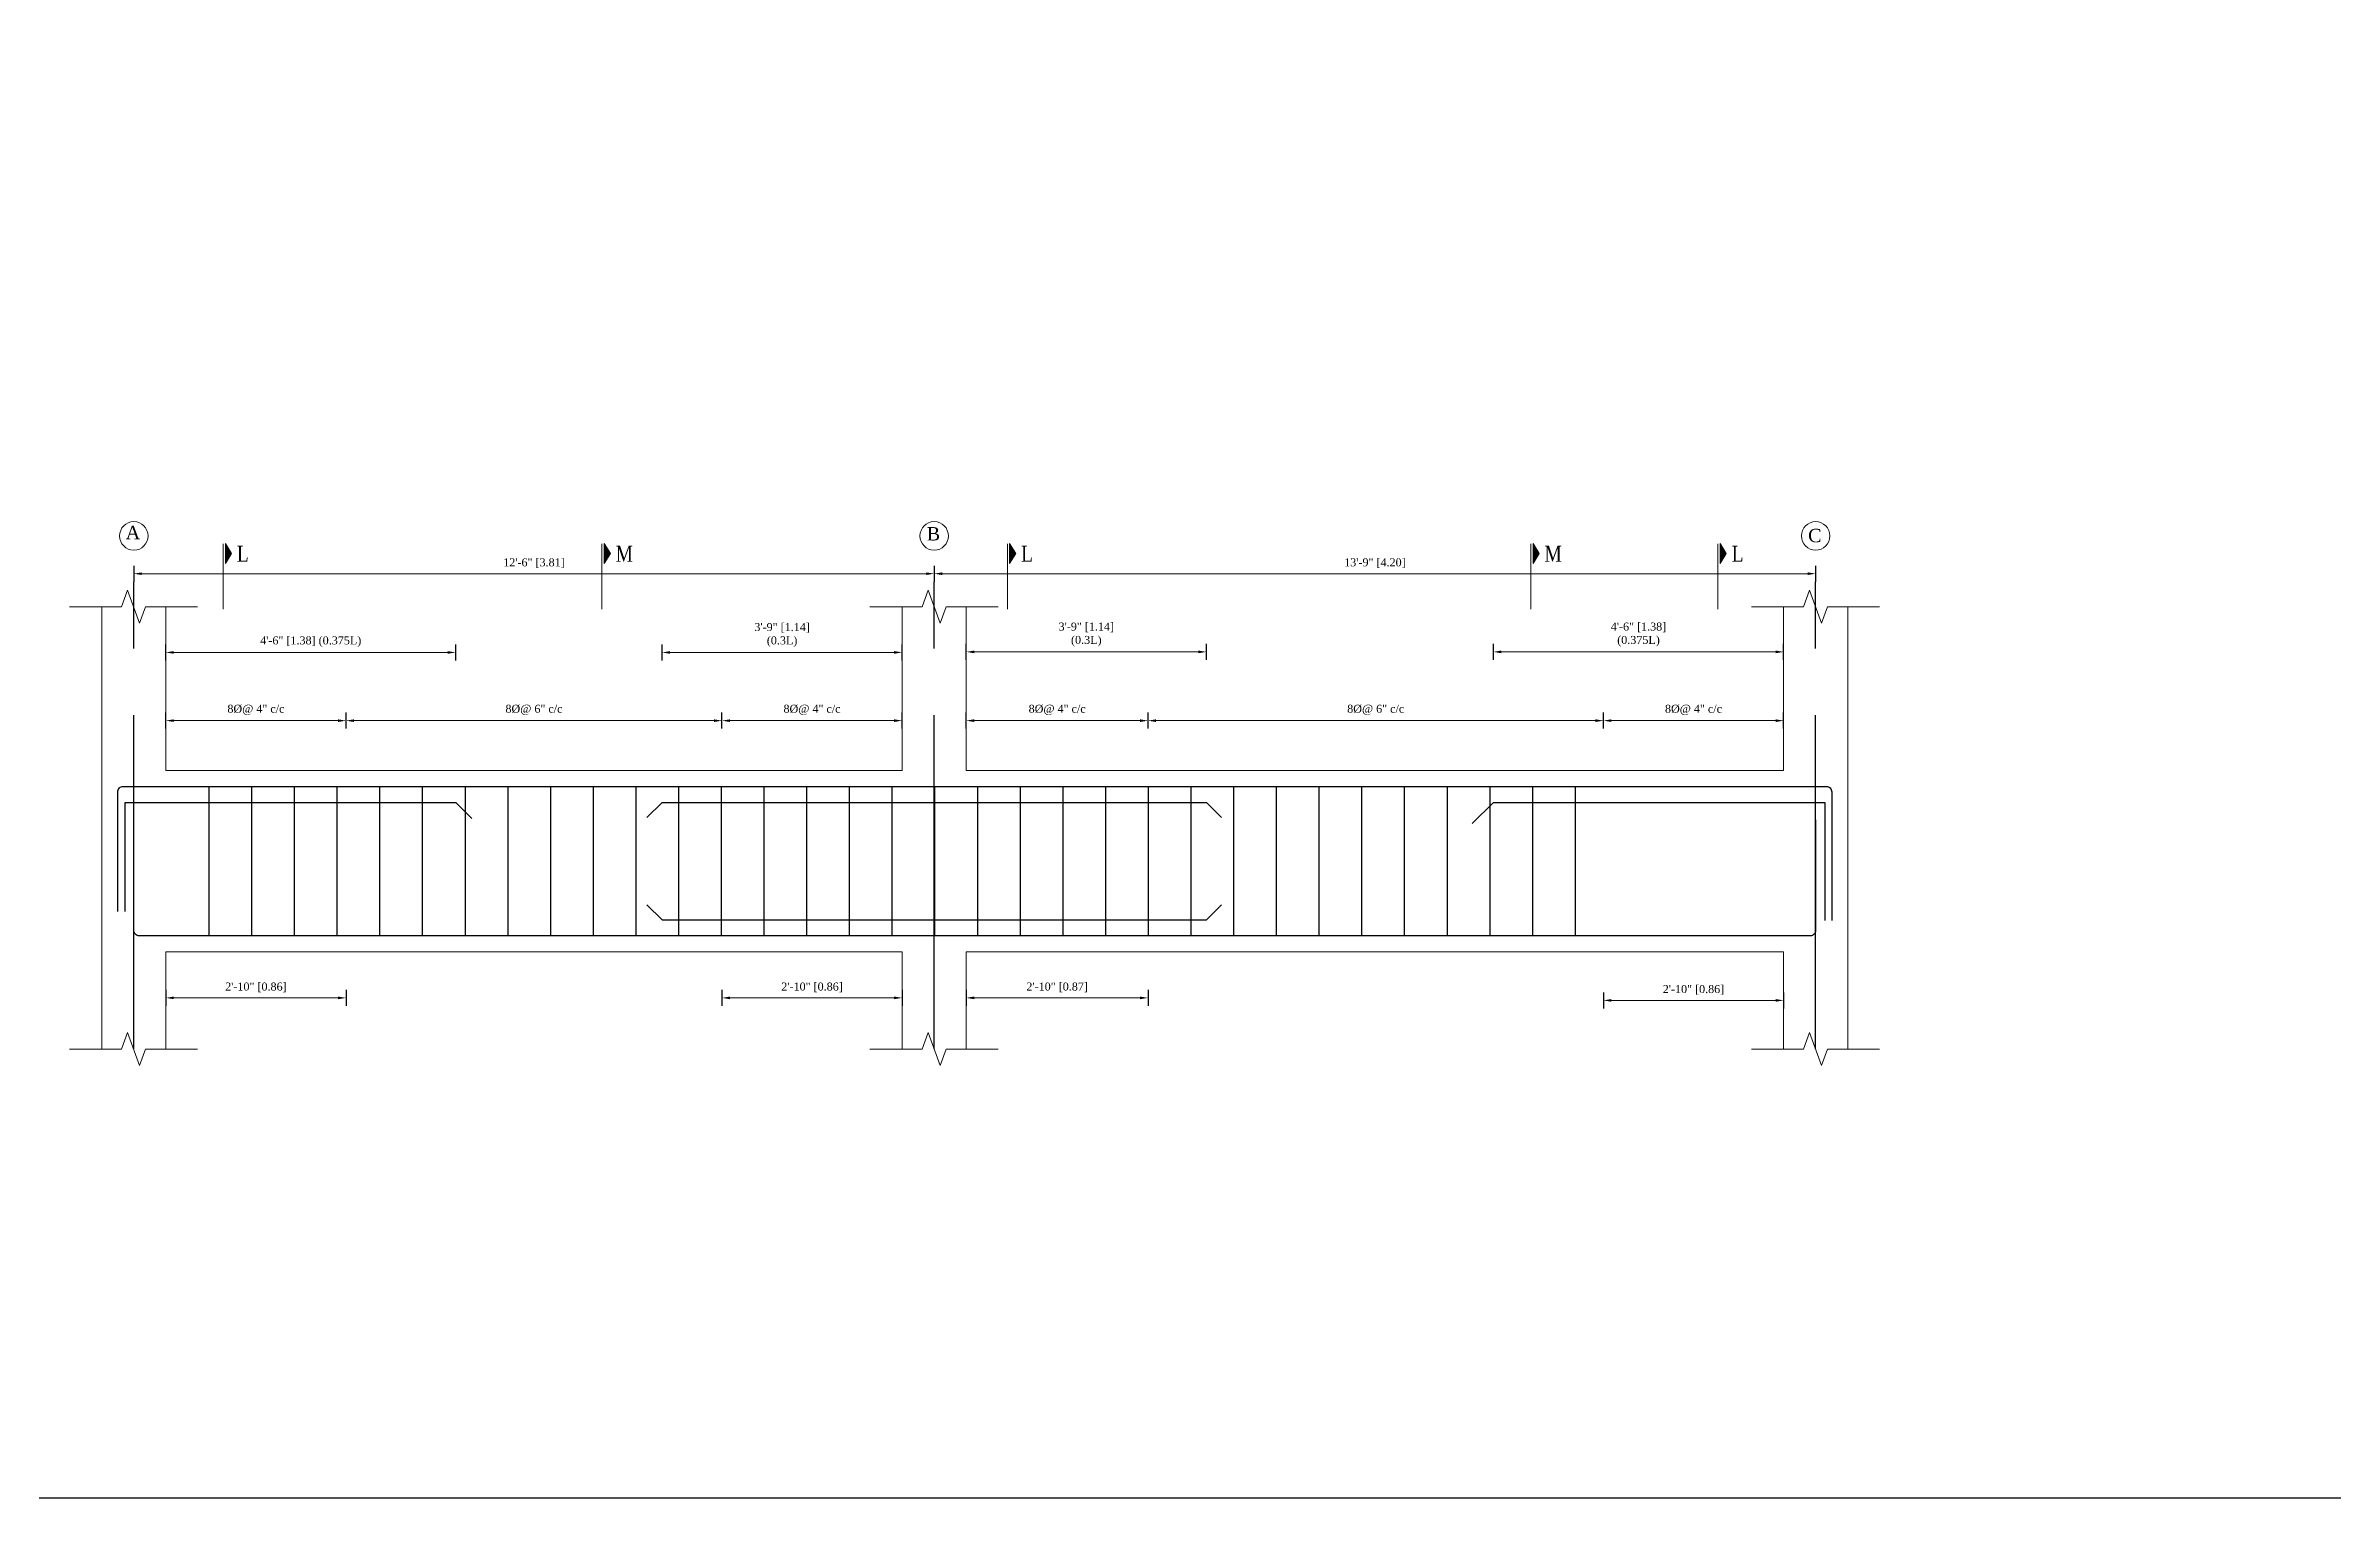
# Model space of a CAD drawing. Header units: feet. Extents: x 4160 to 31260, y -20219 to -1382.
# Drawn here: x 21723.7 to 22152.5, y -5559.2 to -5287.2 of the extents above; entities that cross this region are included whole.
import ezdxf

# ---------------------------------------------------------------- set-up
doc = ezdxf.new("R2010")
doc.units = ezdxf.units.FT
doc.header["$LTSCALE"] = 50
doc.header["$MEASUREMENT"] = 0
doc.header["$PDMODE"] = 34
doc.linetypes.add('CENTER', pattern=[2, 1.25, -0.25, 0.25, -0.25])
doc.layers.add('CL', color=253, linetype='CENTER')
doc.layers.add('Text', color=7, linetype='Continuous')
for name, color, linetype, lineweight in [('DIM', 7, 'Continuous', 9), ('DIMENISON', 152, 'Continuous', 9), ('DIMENSION', 142, 'Continuous', 13), ('IES_WR_Rebar Concrete Line', 2, 'Continuous', 15), ('IES_WR_Rebar-Main', 1, 'Continuous', 30), ('IES_WR_Stirrups', 6, 'Continuous', 25), ('Text1', 3, 'Continuous', 25), ('wall', 6, 'Continuous', 40)]:
    doc.layers.add(name, color=color, linetype=linetype, lineweight=lineweight)
doc.styles.add('1.8', font='times.ttf', dxfattribs={"width": 0.8, "height": 8})
doc.styles.add('arial', font='times.ttf')
doc.dimstyles.new('SECS', dxfattribs={"dimtxt": 0.06, "dimasz": 0.06, "dimexe": 0.06, "dimexo": 0, "dimgap": 0.04, "dimtad": 1, "dimdec": 0, "dimzin": 3, "dimdsep": 46, "dimlunit": 4, "dimtxsty": 'arial', "dimcen": 1.25, "dimclrd": 256, "dimclrt": 3, "dimadec": 0, "dimazin": 0, "dimtfac": 1, "dimtdec": 0, "dimtix": 1, "dimtofl": 0, "dimtmove": 2, "dimatfit": 1, "dimfxl": 0.06, "dimfxlon": 1, "dimtolj": 1, "dimtzin": 0, "dimlwd": -1, "dimarcsym": 0})

# ---------------------------------------------------------------- blocks, each defined once
blk = doc.blocks.new('*D873')
at = {"layer": 'Defpoints', "color": 0, "ltscale": 0.1, "transparency": 16777216}
for p in [(21740.2, -5381.63), (21890.17, -5381.63), (21890.17, -5386.04)]:
    blk.add_point(p, dxfattribs=at)
at = {"layer": 'DIM', "color": 0, "lineweight": -2, "ltscale": 0.1, "transparency": 16777216}
for p, q in [((21740.2, -5384.54), (21740.2, -5387.54)), ((21890.17, -5384.54), (21890.17, -5387.54))]:
    blk.add_line(p, q, dxfattribs=at)
at = {"layer": 'DIM', "ltscale": 0.1, "transparency": 16777216}
blk.add_line((21741.7, -5386.04), (21888.67, -5386.04), dxfattribs=at)
for points in [[(21741.7, -5385.79), (21741.7, -5386.29), (21740.2, -5386.04)], [(21888.67, -5385.79), (21888.67, -5386.29), (21890.17, -5386.04)]]:
    blk.add_solid(points, dxfattribs=at)
at = {"layer": 'DIM', "color": 3, "ltscale": 0.1, "transparency": 16777216, "insert": (21815.18, -5384.07), "char_height": 1.5, "attachment_point": 5, "style": 'arial'}
blk.add_mtext('\\A1;12\'-6" [3.81]', dxfattribs=at)
blk = doc.blocks.new('*D875')
at = {"layer": 'Defpoints', "color": 0, "ltscale": 0.1, "transparency": 16777216}
for p in [(21890.17, -5381.63), (22055.33, -5381.63), (22055.33, -5386.04)]:
    blk.add_point(p, dxfattribs=at)
at = {"layer": 'DIM', "color": 0, "lineweight": -2, "ltscale": 0.1, "transparency": 16777216}
for p, q in [((21890.17, -5384.54), (21890.17, -5387.54)), ((22055.33, -5384.54), (22055.33, -5387.54))]:
    blk.add_line(p, q, dxfattribs=at)
at = {"layer": 'DIM', "ltscale": 0.1, "transparency": 16777216}
blk.add_line((21891.67, -5386.04), (22053.83, -5386.04), dxfattribs=at)
for points in [[(21891.67, -5385.79), (21891.67, -5386.29), (21890.17, -5386.04)], [(22053.83, -5385.79), (22053.83, -5386.29), (22055.33, -5386.04)]]:
    blk.add_solid(points, dxfattribs=at)
at = {"layer": 'DIM', "color": 3, "ltscale": 0.1, "transparency": 16777216, "insert": (21972.75, -5384.07), "char_height": 1.5, "attachment_point": 5, "style": 'arial'}
blk.add_mtext('\\A1;13\'-9" [4.20]', dxfattribs=at)
blk = doc.blocks.new('*D877')
at = {"layer": 'Defpoints', "color": 0, "ltscale": 0.1, "transparency": 16777216}
for p in [(21800.51, -5400.79), (21746.2, -5422.89), (21800.51, -5422.89)]:
    blk.add_point(p, dxfattribs=at)
at = {"layer": 'DIM', "color": 0, "lineweight": -2, "ltscale": 0.1, "transparency": 16777216}
for p, q in [((21746.2, -5402.29), (21746.2, -5399.29)), ((21800.51, -5402.29), (21800.51, -5399.29))]:
    blk.add_line(p, q, dxfattribs=at)
at = {"layer": 'DIM', "ltscale": 0.1, "transparency": 16777216}
blk.add_line((21747.7, -5400.79), (21799.01, -5400.79), dxfattribs=at)
for points in [[(21747.7, -5400.54), (21747.7, -5401.04), (21746.2, -5400.79)], [(21799.01, -5400.54), (21799.01, -5401.04), (21800.51, -5400.79)]]:
    blk.add_solid(points, dxfattribs=at)
at = {"layer": 'DIM', "color": 3, "ltscale": 0.1, "transparency": 16777216, "insert": (21773.35, -5398.78), "char_height": 1.5, "attachment_point": 5, "style": 'arial'}
blk.add_mtext('\\A1;4\'-6" [1.38] (0.375L)', dxfattribs=at)
blk = doc.blocks.new('*D879')
at = {"layer": 'Defpoints', "color": 0, "ltscale": 0.1, "transparency": 16777216}
for p in [(21839.17, -5400.79), (21839.17, -5422.89), (21884.17, -5422.89)]:
    blk.add_point(p, dxfattribs=at)
at = {"layer": 'DIM', "color": 0, "lineweight": -2, "ltscale": 0.1, "transparency": 16777216}
for p, q in [((21839.17, -5402.29), (21839.17, -5399.29)), ((21884.17, -5402.29), (21884.17, -5399.29))]:
    blk.add_line(p, q, dxfattribs=at)
at = {"layer": 'DIM', "ltscale": 0.1, "transparency": 16777216}
blk.add_line((21882.67, -5400.79), (21840.67, -5400.79), dxfattribs=at)
for points in [[(21840.67, -5400.54), (21840.67, -5401.04), (21839.17, -5400.79)], [(21882.67, -5400.54), (21882.67, -5401.04), (21884.17, -5400.79)]]:
    blk.add_solid(points, dxfattribs=at)
at = {"layer": 'DIM', "color": 3, "ltscale": 0.1, "transparency": 16777216, "insert": (21861.67, -5397.53), "char_height": 1.5, "attachment_point": 5, "style": 'arial'}
blk.add_mtext('\\A1;3\'-9" [1.14]\\P(0.3L)', dxfattribs=at)
blk = doc.blocks.new('*D881')
at = {"layer": 'Defpoints', "color": 0, "ltscale": 0.1, "transparency": 16777216}
for p in [(21941.17, -5400.69), (21896.17, -5422.89), (21941.17, -5422.89)]:
    blk.add_point(p, dxfattribs=at)
at = {"layer": 'DIM', "color": 0, "lineweight": -2, "ltscale": 0.1, "transparency": 16777216}
for p, q in [((21896.17, -5402.19), (21896.17, -5399.19)), ((21941.17, -5402.19), (21941.17, -5399.19))]:
    blk.add_line(p, q, dxfattribs=at)
at = {"layer": 'DIM', "ltscale": 0.1, "transparency": 16777216}
blk.add_line((21897.67, -5400.69), (21939.67, -5400.69), dxfattribs=at)
for points in [[(21897.67, -5400.44), (21897.67, -5400.94), (21896.17, -5400.69)], [(21939.67, -5400.44), (21939.67, -5400.94), (21941.17, -5400.69)]]:
    blk.add_solid(points, dxfattribs=at)
at = {"layer": 'DIM', "color": 3, "ltscale": 0.1, "transparency": 16777216, "insert": (21918.67, -5397.44), "char_height": 1.5, "attachment_point": 5, "style": 'arial'}
blk.add_mtext('\\A1;3\'-9" [1.14]\\P(0.3L)', dxfattribs=at)
blk = doc.blocks.new('*D883')
at = {"layer": 'Defpoints', "color": 0, "ltscale": 0.1, "transparency": 16777216}
for p in [(21994.95, -5400.69), (21994.95, -5422.89), (22049.33, -5422.89)]:
    blk.add_point(p, dxfattribs=at)
at = {"layer": 'DIM', "color": 0, "lineweight": -2, "ltscale": 0.1, "transparency": 16777216}
for p, q in [((21994.95, -5402.19), (21994.95, -5399.19)), ((22049.33, -5402.19), (22049.33, -5399.19))]:
    blk.add_line(p, q, dxfattribs=at)
at = {"layer": 'DIM', "ltscale": 0.1, "transparency": 16777216}
blk.add_line((22047.83, -5400.69), (21996.45, -5400.69), dxfattribs=at)
for points in [[(21996.45, -5400.44), (21996.45, -5400.94), (21994.95, -5400.69)], [(22047.83, -5400.44), (22047.83, -5400.94), (22049.33, -5400.69)]]:
    blk.add_solid(points, dxfattribs=at)
at = {"layer": 'DIM', "color": 3, "ltscale": 0.1, "transparency": 16777216, "insert": (22022.14, -5397.44), "char_height": 1.5, "attachment_point": 5, "style": 'arial'}
blk.add_mtext('\\A1;4\'-6" [1.38]\\P(0.375L)', dxfattribs=at)
blk = doc.blocks.new('*D885')
at = {"layer": 'Defpoints', "color": 0, "ltscale": 0.1, "transparency": 16777216}
for p in [(21779.97, -5413.57), (21746.2, -5422.89), (21779.97, -5465.5)]:
    blk.add_point(p, dxfattribs=at)
at = {"layer": 'DIM', "color": 0, "lineweight": -2, "ltscale": 0.1, "transparency": 16777216}
for p, q in [((21746.2, -5415.07), (21746.2, -5412.07)), ((21779.97, -5415.07), (21779.97, -5412.07))]:
    blk.add_line(p, q, dxfattribs=at)
at = {"layer": 'DIM', "ltscale": 0.1, "transparency": 16777216}
blk.add_line((21747.7, -5413.57), (21778.47, -5413.57), dxfattribs=at)
for points in [[(21747.7, -5413.32), (21747.7, -5413.82), (21746.2, -5413.57)], [(21778.47, -5413.32), (21778.47, -5413.82), (21779.97, -5413.57)]]:
    blk.add_solid(points, dxfattribs=at)
at = {"layer": 'DIM', "color": 3, "ltscale": 0.1, "transparency": 16777216, "insert": (21763.08, -5411.56), "char_height": 1.5, "attachment_point": 5, "style": 'arial'}
blk.add_mtext('\\A1;8%%C@ 4" c/c', dxfattribs=at)
blk = doc.blocks.new('*D887')
at = {"layer": 'Defpoints', "color": 0, "ltscale": 0.1, "transparency": 16777216}
for p in [(21850.4, -5413.57), (21779.97, -5465.5), (21850.4, -5465.5)]:
    blk.add_point(p, dxfattribs=at)
at = {"layer": 'DIM', "color": 0, "lineweight": -2, "ltscale": 0.1, "transparency": 16777216}
for p, q in [((21779.97, -5415.07), (21779.97, -5412.07)), ((21850.4, -5415.07), (21850.4, -5412.07))]:
    blk.add_line(p, q, dxfattribs=at)
at = {"layer": 'DIM', "ltscale": 0.1, "transparency": 16777216}
blk.add_line((21781.47, -5413.57), (21848.9, -5413.57), dxfattribs=at)
for points in [[(21781.47, -5413.32), (21781.47, -5413.82), (21779.97, -5413.57)], [(21848.9, -5413.32), (21848.9, -5413.82), (21850.4, -5413.57)]]:
    blk.add_solid(points, dxfattribs=at)
at = {"layer": 'DIM', "color": 3, "ltscale": 0.1, "transparency": 16777216, "insert": (21815.18, -5411.56), "char_height": 1.5, "attachment_point": 5, "style": 'arial'}
blk.add_mtext('\\A1;8%%C@ 6" c/c', dxfattribs=at)
blk = doc.blocks.new('*D889')
at = {"layer": 'Defpoints', "color": 0, "ltscale": 0.1, "transparency": 16777216}
for p in [(21884.17, -5413.57), (21884.17, -5422.89), (21850.4, -5465.5)]:
    blk.add_point(p, dxfattribs=at)
at = {"layer": 'DIM', "color": 0, "lineweight": -2, "ltscale": 0.1, "transparency": 16777216}
for p, q in [((21850.4, -5415.07), (21850.4, -5412.07)), ((21884.17, -5415.07), (21884.17, -5412.07))]:
    blk.add_line(p, q, dxfattribs=at)
at = {"layer": 'DIM', "ltscale": 0.1, "transparency": 16777216}
blk.add_line((21851.9, -5413.57), (21882.67, -5413.57), dxfattribs=at)
for points in [[(21851.9, -5413.32), (21851.9, -5413.82), (21850.4, -5413.57)], [(21882.67, -5413.32), (21882.67, -5413.82), (21884.17, -5413.57)]]:
    blk.add_solid(points, dxfattribs=at)
at = {"layer": 'DIM', "color": 3, "ltscale": 0.1, "transparency": 16777216, "insert": (21867.28, -5411.56), "char_height": 1.5, "attachment_point": 5, "style": 'arial'}
blk.add_mtext('\\A1;8%%C@ 4" c/c', dxfattribs=at)
blk = doc.blocks.new('*D891')
at = {"layer": 'Defpoints', "color": 0, "ltscale": 0.1, "transparency": 16777216}
for p in [(21930.24, -5413.57), (21896.17, -5422.89), (21930.24, -5465.5)]:
    blk.add_point(p, dxfattribs=at)
at = {"layer": 'DIM', "color": 0, "lineweight": -2, "ltscale": 0.1, "transparency": 16777216}
for p, q in [((21896.17, -5415.07), (21896.17, -5412.07)), ((21930.24, -5415.07), (21930.24, -5412.07))]:
    blk.add_line(p, q, dxfattribs=at)
at = {"layer": 'DIM', "ltscale": 0.1, "transparency": 16777216}
blk.add_line((21897.67, -5413.57), (21928.74, -5413.57), dxfattribs=at)
for points in [[(21897.67, -5413.32), (21897.67, -5413.82), (21896.17, -5413.57)], [(21928.74, -5413.32), (21928.74, -5413.82), (21930.24, -5413.57)]]:
    blk.add_solid(points, dxfattribs=at)
at = {"layer": 'DIM', "color": 3, "ltscale": 0.1, "transparency": 16777216, "insert": (21913.21, -5411.56), "char_height": 1.5, "attachment_point": 5, "style": 'arial'}
blk.add_mtext('\\A1;8%%C@ 4" c/c', dxfattribs=at)
blk = doc.blocks.new('*D893')
at = {"layer": 'Defpoints', "color": 0, "ltscale": 0.1, "transparency": 16777216}
for p in [(22015.56, -5413.57), (22015.56, -5456.89), (21930.24, -5465.5)]:
    blk.add_point(p, dxfattribs=at)
at = {"layer": 'DIM', "color": 0, "lineweight": -2, "ltscale": 0.1, "transparency": 16777216}
for p, q in [((21930.24, -5415.07), (21930.24, -5412.07)), ((22015.56, -5415.07), (22015.56, -5412.07))]:
    blk.add_line(p, q, dxfattribs=at)
at = {"layer": 'DIM', "ltscale": 0.1, "transparency": 16777216}
blk.add_line((21931.74, -5413.57), (22014.06, -5413.57), dxfattribs=at)
for points in [[(21931.74, -5413.32), (21931.74, -5413.82), (21930.24, -5413.57)], [(22014.06, -5413.32), (22014.06, -5413.82), (22015.56, -5413.57)]]:
    blk.add_solid(points, dxfattribs=at)
at = {"layer": 'DIM', "color": 3, "ltscale": 0.1, "transparency": 16777216, "insert": (21972.9, -5411.56), "char_height": 1.5, "attachment_point": 5, "style": 'arial'}
blk.add_mtext('\\A1;8%%C@ 6" c/c', dxfattribs=at)
blk = doc.blocks.new('*D895')
at = {"layer": 'Defpoints', "color": 0, "ltscale": 0.1, "transparency": 16777216}
for p in [(22049.33, -5413.57), (22049.33, -5422.89), (22015.56, -5456.89)]:
    blk.add_point(p, dxfattribs=at)
at = {"layer": 'DIM', "color": 0, "lineweight": -2, "ltscale": 0.1, "transparency": 16777216}
for p, q in [((22015.56, -5415.07), (22015.56, -5412.07)), ((22049.33, -5415.07), (22049.33, -5412.07))]:
    blk.add_line(p, q, dxfattribs=at)
at = {"layer": 'DIM', "ltscale": 0.1, "transparency": 16777216}
blk.add_line((22017.06, -5413.57), (22047.83, -5413.57), dxfattribs=at)
for points in [[(22017.06, -5413.32), (22017.06, -5413.82), (22015.56, -5413.57)], [(22047.83, -5413.32), (22047.83, -5413.82), (22049.33, -5413.57)]]:
    blk.add_solid(points, dxfattribs=at)
at = {"layer": 'DIM', "color": 3, "ltscale": 0.1, "transparency": 16777216, "insert": (22032.44, -5411.56), "char_height": 1.5, "attachment_point": 5, "style": 'arial'}
blk.add_mtext('\\A1;8%%C@ 4" c/c', dxfattribs=at)
blk = doc.blocks.new('*U392')
at = {"layer": 'IES_WR_Stirrups'}
blk.add_lwpolyline([(0, -14), (0, 14)], dxfattribs=at)
blk = doc.blocks.new('*U393')
at = {"layer": 'wall', "color": 0, "linetype": 'ByBlock', "lineweight": -2, "transparency": 16777216}
for p in [(21744.29, -5235.23), (21752.29, -5235.23), (21760.29, -5235.23), (21768.29, -5235.23), (21776.29, -5235.23), (21784.29, -5235.23), (21792.29, -5235.23), (21800.29, -5235.23), (21808.29, -5235.23), (21816.29, -5235.23), (21824.29, -5235.23), (21832.29, -5235.23), (21840.29, -5235.23), (21848.29, -5235.23), (21856.29, -5235.23), (21864.29, -5235.23), (21872.29, -5235.23), (21880.29, -5235.23), (21888.29, -5235.23), (21896.29, -5235.23), (21904.29, -5235.23), (21912.29, -5235.23), (21920.29, -5235.23), (21928.29, -5235.23), (21936.29, -5235.23), (21944.29, -5235.23), (21952.29, -5235.23), (21960.29, -5235.23), (21968.29, -5235.23), (21976.29, -5235.23), (21984.29, -5235.23), (21992.29, -5235.23), (22000.29, -5235.23)]:
    blk.add_blockref('*U392', p, dxfattribs=at)
blk = doc.blocks.new('*D897')
at = {"layer": 'Defpoints', "color": 0, "ltscale": 0.1, "transparency": 16777216}
for p in [(21746.2, -5456.89), (21779.97, -5456.89), (21779.97, -5465.5)]:
    blk.add_point(p, dxfattribs=at)
at = {"layer": 'DIM', "color": 0, "lineweight": -2, "ltscale": 0.1, "transparency": 16777216}
for p, q in [((21746.2, -5464), (21746.2, -5467)), ((21779.97, -5464), (21779.97, -5467))]:
    blk.add_line(p, q, dxfattribs=at)
at = {"layer": 'DIM', "ltscale": 0.1, "transparency": 16777216}
blk.add_line((21747.7, -5465.5), (21778.47, -5465.5), dxfattribs=at)
for points in [[(21747.7, -5465.25), (21747.7, -5465.75), (21746.2, -5465.5)], [(21778.47, -5465.25), (21778.47, -5465.75), (21779.97, -5465.5)]]:
    blk.add_solid(points, dxfattribs=at)
at = {"layer": 'DIM', "color": 3, "ltscale": 0.1, "transparency": 16777216, "insert": (21763.08, -5463.53), "char_height": 1.5, "attachment_point": 5, "style": 'arial'}
blk.add_mtext('\\A1;2\'-10" [0.86]', dxfattribs=at)
blk = doc.blocks.new('*D899')
at = {"layer": 'Defpoints', "color": 0, "ltscale": 0.1, "transparency": 16777216}
for p in [(21850.4, -5456.89), (21884.17, -5456.89), (21850.4, -5465.5)]:
    blk.add_point(p, dxfattribs=at)
at = {"layer": 'DIM', "color": 0, "lineweight": -2, "ltscale": 0.1, "transparency": 16777216}
for p, q in [((21850.4, -5464), (21850.4, -5467)), ((21884.17, -5464), (21884.17, -5467))]:
    blk.add_line(p, q, dxfattribs=at)
at = {"layer": 'DIM', "ltscale": 0.1, "transparency": 16777216}
blk.add_line((21882.67, -5465.5), (21851.9, -5465.5), dxfattribs=at)
for points in [[(21851.9, -5465.25), (21851.9, -5465.75), (21850.4, -5465.5)], [(21882.67, -5465.25), (21882.67, -5465.75), (21884.17, -5465.5)]]:
    blk.add_solid(points, dxfattribs=at)
at = {"layer": 'DIM', "color": 3, "ltscale": 0.1, "transparency": 16777216, "insert": (21867.28, -5463.53), "char_height": 1.5, "attachment_point": 5, "style": 'arial'}
blk.add_mtext('\\A1;2\'-10" [0.86]', dxfattribs=at)
blk = doc.blocks.new('*D901')
at = {"layer": 'Defpoints', "color": 0, "ltscale": 0.1, "transparency": 16777216}
for p in [(21896.17, -5456.89), (21930.24, -5456.89), (21930.24, -5465.5)]:
    blk.add_point(p, dxfattribs=at)
at = {"layer": 'DIM', "color": 0, "lineweight": -2, "ltscale": 0.1, "transparency": 16777216}
for p, q in [((21896.17, -5464), (21896.17, -5467)), ((21930.24, -5464), (21930.24, -5467))]:
    blk.add_line(p, q, dxfattribs=at)
at = {"layer": 'DIM', "ltscale": 0.1, "transparency": 16777216}
blk.add_line((21897.67, -5465.5), (21928.74, -5465.5), dxfattribs=at)
for points in [[(21897.67, -5465.25), (21897.67, -5465.75), (21896.17, -5465.5)], [(21928.74, -5465.25), (21928.74, -5465.75), (21930.24, -5465.5)]]:
    blk.add_solid(points, dxfattribs=at)
at = {"layer": 'DIM', "color": 3, "ltscale": 0.1, "transparency": 16777216, "insert": (21913.21, -5463.53), "char_height": 1.5, "attachment_point": 5, "style": 'arial'}
blk.add_mtext('\\A1;2\'-10" [0.87]', dxfattribs=at)
blk = doc.blocks.new('*D903')
at = {"layer": 'Defpoints', "color": 0, "ltscale": 0.1, "transparency": 16777216}
for p in [(22015.56, -5456.89), (22049.33, -5457.37), (22015.56, -5465.97)]:
    blk.add_point(p, dxfattribs=at)
at = {"layer": 'DIM', "color": 0, "lineweight": -2, "ltscale": 0.1, "transparency": 16777216}
for p, q in [((22015.56, -5464.47), (22015.56, -5467.47)), ((22049.33, -5464.47), (22049.33, -5467.47))]:
    blk.add_line(p, q, dxfattribs=at)
at = {"layer": 'DIM', "ltscale": 0.1, "transparency": 16777216}
blk.add_line((22047.83, -5465.97), (22017.06, -5465.97), dxfattribs=at)
for points in [[(22017.06, -5465.72), (22017.06, -5466.22), (22015.56, -5465.97)], [(22047.83, -5465.72), (22047.83, -5466.22), (22049.33, -5465.97)]]:
    blk.add_solid(points, dxfattribs=at)
at = {"layer": 'DIM', "color": 3, "ltscale": 0.1, "transparency": 16777216, "insert": (22032.44, -5464), "char_height": 1.5, "attachment_point": 5, "style": 'arial'}
blk.add_mtext('\\A1;2\'-10" [0.86]', dxfattribs=at)

msp = doc.modelspace()

# ---------------------------------------------------------------- hatches: boundary and pattern name
at = {"layer": 'Text', "ltscale": 10}
for points in [[(21757.36, -5380.39), (21757.36, -5384.15), (21758.52, -5382.27)], [(21828.34, -5380.39), (21828.34, -5384.15), (21829.49, -5382.27)], [(21904.31, -5380.39), (21904.31, -5384.15), (21905.47, -5382.27)], [(22002.38, -5380.39), (22002.38, -5384.15), (22003.53, -5382.27)], [(22037.44, -5380.39), (22037.44, -5384.15), (22038.59, -5382.27)]]:
    msp.add_hatch(color=256, dxfattribs=at).paths.add_polyline_path(points)

# ---------------------------------------------------------------- linework, layer by layer
msp.add_lwpolyline([(21588.11, -4450.23), (24204.46, -4450.23), (24204.46, -5559.22), (21588.11, -5559.22)], close=True)
at = {"layer": 'CL'}
for p, q in [((21740.2, -5475.04), (21740.2, -5381.63)), ((21890.17, -5475.04), (21890.17, -5381.63)), ((22055.33, -5475.04), (22055.33, -5381.63))]:
    msp.add_line(p, q, dxfattribs=at)
at = {"layer": 'DIMENISON'}
for centre in [(21740.2, -5378.96), (21890.17, -5378.96), (22055.33, -5378.96)]:
    msp.add_circle(centre, 2.67, dxfattribs=at)
at = {"layer": 'DIMENSION', "ltscale": 10}
for p, q in [((21756.94, -5392.67), (21756.94, -5380.42)), ((21827.91, -5392.67), (21827.91, -5380.42)), ((21903.88, -5392.67), (21903.88, -5380.42)), ((22001.95, -5392.67), (22001.95, -5380.42)), ((22037.01, -5392.67), (22037.01, -5380.42))]:
    msp.add_line(p, q, dxfattribs=at)
for points in [[(21757.36, -5384.15), (21757.36, -5380.39), (21758.52, -5382.27), (21757.36, -5384.15)], [(21828.34, -5384.15), (21828.34, -5380.39), (21829.49, -5382.27), (21828.34, -5384.15)], [(21904.31, -5384.15), (21904.31, -5380.39), (21905.47, -5382.27), (21904.31, -5384.15)], [(22002.38, -5384.15), (22002.38, -5380.39), (22003.53, -5382.27), (22002.38, -5384.15)], [(22037.44, -5384.15), (22037.44, -5380.39), (22038.59, -5382.27), (22037.44, -5384.15)]]:
    msp.add_lwpolyline(points, dxfattribs=at)
at = {"layer": 'IES_WR_Rebar Concrete Line'}
for p, q in [((21734.2, -5475.04), (21734.2, -5392.21)), ((21746.2, -5422.89), (21746.2, -5392.21)), ((21884.17, -5422.89), (21884.17, -5392.21)), ((21896.17, -5422.89), (21896.17, -5392.21)), ((22049.33, -5422.89), (22049.33, -5392.21)), ((22061.33, -5475.04), (22061.33, -5392.21)), ((21746.2, -5475.04), (21746.2, -5456.89)), ((21884.17, -5475.04), (21884.17, -5456.89)), ((21896.17, -5475.04), (21896.17, -5456.89)), ((22049.33, -5475.04), (22049.33, -5456.89))]:
    msp.add_line(p, q, dxfattribs=at)
for points in [[(21752.16, -5392.24), (21742.41, -5392.24), (21741.29, -5395.33), (21739.04, -5389.15), (21737.91, -5392.24), (21728.16, -5392.24)], [(21902.14, -5392.24), (21892.39, -5392.24), (21891.26, -5395.33), (21889.01, -5389.15), (21887.89, -5392.24), (21878.14, -5392.24)], [(22067.29, -5392.24), (22057.54, -5392.24), (22056.42, -5395.33), (22054.17, -5389.15), (22053.04, -5392.24), (22043.29, -5392.24)], [(21746.2, -5422.89), (21884.17, -5422.89)], [(21896.17, -5422.89), (22049.33, -5422.89)], [(21746.2, -5456.89), (21884.17, -5456.89)], [(21896.17, -5456.89), (22049.33, -5456.89)], [(21752.16, -5475.08), (21742.41, -5475.08), (21741.29, -5478.17), (21739.04, -5471.99), (21737.91, -5475.08), (21728.16, -5475.08)], [(21902.14, -5475.08), (21892.39, -5475.08), (21891.26, -5478.17), (21889.01, -5471.99), (21887.89, -5475.08), (21878.14, -5475.08)], [(22067.29, -5475.08), (22057.54, -5475.08), (22056.42, -5478.17), (22054.17, -5471.99), (22053.04, -5475.08), (22043.29, -5475.08)]]:
    msp.add_lwpolyline(points, dxfattribs=at)
at = {"layer": 'IES_WR_Rebar-Main'}
for points in [[(21737.2, -5449.29), (21737.2, -5426.89, -0.414214), (21738.2, -5425.89), (22057.33, -5425.89, -0.414214), (22058.33, -5426.89), (22058.33, -5450.98)], [(22055.33, -5432.17), (22055.33, -5452.89, -0.414214), (22054.33, -5453.89), (21741.2, -5453.89, -0.414214), (21740.2, -5452.89), (21740.2, -5430.63)]]:
    msp.add_lwpolyline(points, format="xyb", dxfattribs=at)
for points in [[(21738.59, -5449.29), (21738.59, -5428.89), (21800.51, -5428.89)], [(21800.51, -5428.89), (21803.53, -5431.91)], [(21836.35, -5431.72), (21839.17, -5428.89), (21941.17, -5428.89), (21943.99, -5431.72)], [(21994.95, -5428.89), (21990.99, -5432.85)], [(21994.95, -5428.89), (22057.05, -5428.89), (22057.05, -5450.98)], [(21836.35, -5448.07), (21839.17, -5450.89), (21941.17, -5450.89), (21943.99, -5448.07)]]:
    msp.add_lwpolyline(points, dxfattribs=at)

# ---------------------------------------------------------------- block references
at = {"layer": 'wall'}
msp.add_blockref('*U393', (10.03, -204.67), dxfattribs=at)

# ---------------------------------------------------------------- texts
at = {"layer": 'Text', "ltscale": 10, "style": '1.8', "width": 0.8}
for s, p in [('L', (21759.52, -5383.81)), ('M', (21830.49, -5383.81)), ('L', (21906.46, -5383.81)), ('M', (22004.53, -5383.81)), ('L', (22039.59, -5383.81))]:
    msp.add_text(s, height=3, dxfattribs=at).set_placement(p)
at = {"layer": 'Text1', "lineweight": 30, "char_height": 2.5, "width": 4.3991, "attachment_point": 2, "style": 'arial'}
for s, insert in [('A', (21740.04, -5377.08)), ('B', (21890.02, -5377.32)), ('C', (22055.17, -5377.64))]:
    msp.add_mtext(s, dxfattribs=dict(at, insert=insert))

# ---------------------------------------------------------------- dimensions: what is measured, and where the dimension line sits
at = {"layer": 'DIM', "ltscale": 0.1}
for base, p1, p2, picture, middle in [((21890.17, -5386.04), (21740.2, -5381.63), (21890.17, -5381.63), '*D873', (21815.18, -5384.07)), ((22055.33, -5386.04), (21890.17, -5381.63), (22055.33, -5381.63), '*D875', (21972.75, -5384.07)), ((21779.97, -5465.5), (21746.2, -5456.89), (21779.97, -5456.89), '*D897', (21763.08, -5463.53)), ((21930.24, -5465.5), (21896.17, -5456.89), (21930.24, -5456.89), '*D901', (21913.21, -5463.53))]:
    dim = msp.add_linear_dim(base=base, p1=p1, p2=p2, dimstyle='SECS', override={"dimscale": 0, "dimtix": 1, "dimtofl": 0, "dimtmove": 2, "dimatfit": 1}, dxfattribs=at)
    dim.commit()
    dim.dimension.update_dxf_attribs({"geometry": picture, "text_midpoint": middle})
for base, p1, p2, text, picture, middle in [((21839.17, -5400.79), (21884.17, -5422.89), (21839.17, -5422.89), '<>\\P(0.3L)', '*D879', (21861.67, -5397.53)), ((21941.17, -5400.69), (21896.17, -5422.89), (21941.17, -5422.89), '<>\\P(0.3L)', '*D881', (21918.67, -5397.44)), ((21994.95, -5400.69), (22049.33, -5422.89), (21994.95, -5422.89), '<>\\P(0.375L)', '*D883', (22022.14, -5397.44)), ((21800.51, -5400.79), (21746.2, -5422.89), (21800.51, -5422.89), '<> (0.375L)', '*D877', (21773.35, -5398.78)), ((21779.97, -5413.57), (21746.2, -5422.89), (21779.97, -5465.5), '8%%C@ 4" c/c', '*D885', (21763.08, -5411.56)), ((21850.4, -5413.57), (21779.97, -5465.5), (21850.4, -5465.5), '8%%C@ 6" c/c', '*D887', (21815.18, -5411.56)), ((21884.17, -5413.57), (21850.4, -5465.5), (21884.17, -5422.89), '8%%C@ 4" c/c', '*D889', (21867.28, -5411.56)), ((21930.24, -5413.57), (21896.17, -5422.89), (21930.24, -5465.5), '8%%C@ 4" c/c', '*D891', (21913.21, -5411.56)), ((22015.56, -5413.57), (21930.24, -5465.5), (22015.56, -5456.89), '8%%C@ 6" c/c', '*D893', (21972.9, -5411.56)), ((22049.33, -5413.57), (22015.56, -5456.89), (22049.33, -5422.89), '8%%C@ 4" c/c', '*D895', (22032.44, -5411.56))]:
    dim = msp.add_linear_dim(base=base, p1=p1, p2=p2, text=text, dimstyle='SECS', override={"dimscale": 0, "dimtix": 1, "dimtofl": 0, "dimtmove": 2, "dimatfit": 1}, dxfattribs=at)
    dim.commit()
    dim.dimension.update_dxf_attribs({"geometry": picture, "text_midpoint": middle})
for base, p1, p2, picture, middle in [((21850.4, -5465.5), (21884.17, -5456.89), (21850.4, -5456.89), '*D899', (21867.28, -5463.53)), ((22015.56, -5465.97), (22049.33, -5457.37), (22015.56, -5456.89), '*D903', (22032.44, -5464))]:
    dim = msp.add_linear_dim(base=base, p1=p1, p2=p2, angle=180, dimstyle='SECS', override={"dimscale": 0, "dimtix": 1, "dimtofl": 0, "dimtmove": 2, "dimatfit": 1}, dxfattribs=at)
    dim.commit()
    dim.dimension.update_dxf_attribs({"geometry": picture, "text_midpoint": middle})

doc.saveas('drawing.dxf')
